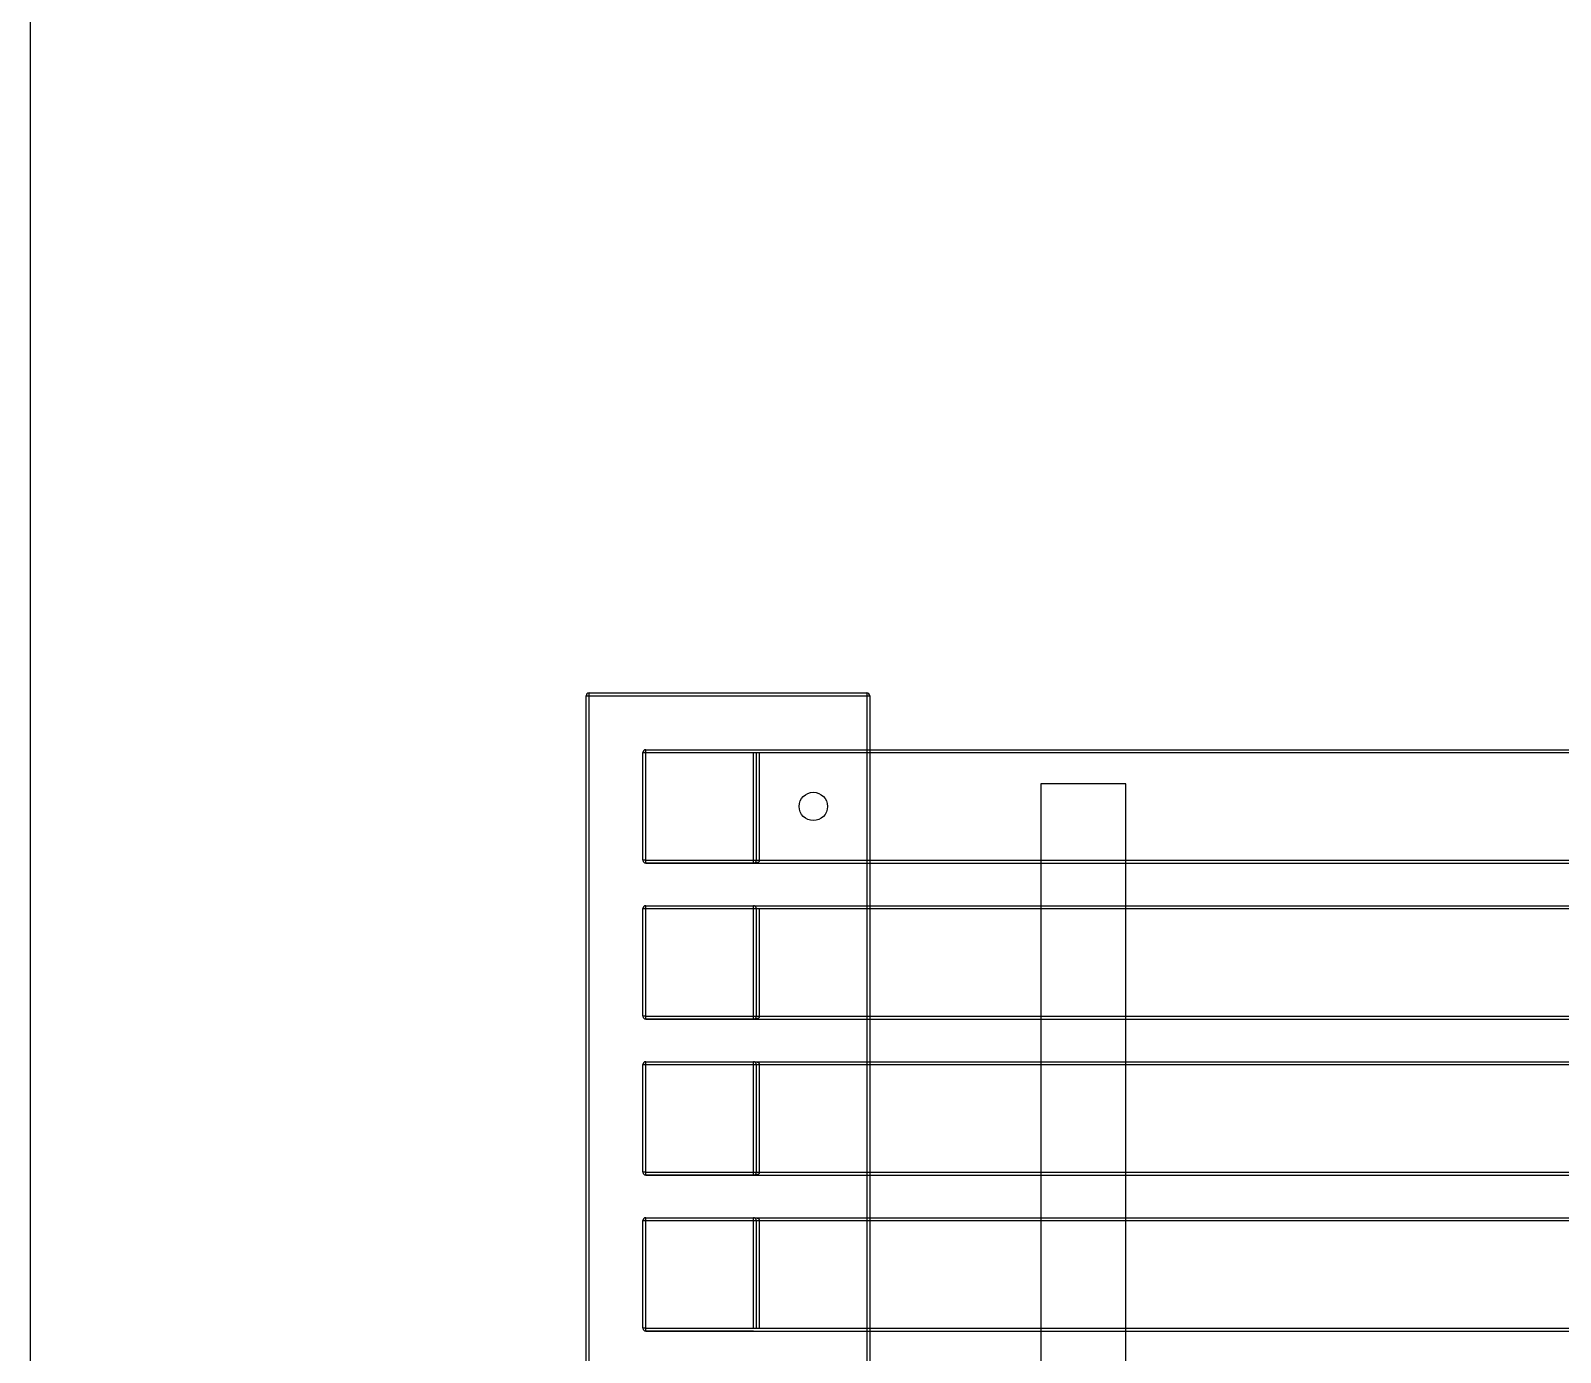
# Model space of a CAD drawing. Header units: millimetres. Extents: x 10366 to 13995, y 24552 to 29685.
# Drawn here: x 10366 to 10906, y 27563 to 28029 of the extents above; entities that cross this region are included whole.
import ezdxf

# ---------------------------------------------------------------- set-up
doc = ezdxf.new("R2010")
doc.units = ezdxf.units.MM
doc.header["$LTSCALE"] = 3
doc.layers.add('DomyÅ›lna', color=7, linetype='Continuous')
doc.layers.add('Hidden_lines', color=7, linetype='Continuous')

msp = doc.modelspace()

# ---------------------------------------------------------------- linework, layer by layer
msp.add_lwpolyline([(10366.2, 24552.48), (10366.2, 29684.64), (13995, 29684.64), (13995, 24552.48)], close=True)
at = {"layer": 'DomyÅ›lna'}
for p, q in [((10562.14, 27276.83), (10562.14, 27794.83)), ((10563.14, 27795.83), (10661.14, 27795.83)), ((10563.14, 27276.83), (10563.14, 27794.83)), ((10563.14, 27794.83), (10661.14, 27794.83)), ((10661.14, 27794.83), (10661.14, 27774.83)), ((10662.14, 27794.83), (10662.14, 27774.83)), ((10583.14, 27775.83), (12381.14, 27775.83)), ((10583.14, 27775.83), (10621.14, 27775.83)), ((10583.14, 27775.83), (10621.14, 27775.83)), ((10583.14, 27775.83), (12381.14, 27775.83)), ((10583.14, 27775.83), (12381.14, 27775.83)), ((10583.14, 27775.83), (10621.14, 27775.83)), ((10582.14, 27736.83), (10582.14, 27774.83)), ((10582.14, 27736.83), (10582.14, 27774.83)), ((10582.14, 27736.83), (10582.14, 27774.83)), ((10583.14, 27736.83), (10583.14, 27774.83)), ((10583.14, 27774.83), (12381.14, 27774.83)), ((10583.14, 27736.83), (10583.14, 27774.83)), ((10583.14, 27774.83), (12381.14, 27774.83)), ((10583.14, 27736.83), (10583.14, 27774.83)), ((10583.14, 27774.83), (12381.14, 27774.83)), ((10583.14, 27736.83), (12381.14, 27736.83)), ((10583.14, 27736.83), (12381.14, 27736.83)), ((10583.14, 27736.83), (12381.14, 27736.83)), ((10583.14, 27735.83), (12381.14, 27735.83)), ((10621.14, 27735.83), (10583.14, 27735.83)), ((10583.14, 27735.83), (12381.14, 27735.83)), ((10621.14, 27735.83), (10583.14, 27735.83)), ((10583.14, 27735.83), (12381.14, 27735.83)), ((10621.14, 27735.83), (10583.14, 27735.83)), ((10661.14, 27736.83), (10661.14, 27719.83)), ((10662.14, 27736.83), (10662.14, 27719.83)), ((10722.45, 27736.83), (10722.45, 27719.83)), ((10752.45, 27719.83), (10752.45, 27736.83)), ((10582.14, 27681.83), (10582.14, 27719.83)), ((10582.14, 27681.83), (10582.14, 27719.83)), ((10582.14, 27681.83), (10582.14, 27719.83)), ((10583.14, 27720.83), (12381.14, 27720.83)), ((10583.14, 27720.83), (10621.14, 27720.83)), ((10583.14, 27720.83), (12381.14, 27720.83)), ((10583.14, 27720.83), (10621.14, 27720.83)), ((10583.14, 27720.83), (10621.14, 27720.83)), ((10583.14, 27720.83), (12381.14, 27720.83)), ((10583.14, 27719.83), (12381.14, 27719.83)), ((10583.14, 27681.83), (10583.14, 27719.83)), ((10583.14, 27681.83), (10583.14, 27719.83)), ((10583.14, 27719.83), (12381.14, 27719.83)), ((10583.14, 27681.83), (10583.14, 27719.83)), ((10583.14, 27719.83), (12381.14, 27719.83)), ((10583.14, 27681.83), (12381.14, 27681.83)), ((10583.14, 27681.83), (12381.14, 27681.83)), ((10583.14, 27681.83), (12381.14, 27681.83)), ((10583.14, 27680.83), (12381.14, 27680.83)), ((10621.14, 27680.83), (10583.14, 27680.83)), ((10583.14, 27680.83), (12381.14, 27680.83)), ((10621.14, 27680.83), (10583.14, 27680.83)), ((10583.14, 27680.83), (12381.14, 27680.83)), ((10621.14, 27680.83), (10583.14, 27680.83)), ((10661.14, 27681.83), (10661.14, 27664.83)), ((10662.14, 27681.83), (10662.14, 27664.83)), ((10722.45, 27681.83), (10722.45, 27664.83)), ((10752.45, 27664.83), (10752.45, 27681.83)), ((10582.14, 27626.83), (10582.14, 27664.83)), ((10582.14, 27626.83), (10582.14, 27664.83)), ((10582.14, 27626.83), (10582.14, 27664.83)), ((10583.14, 27665.83), (12381.14, 27665.83)), ((10583.14, 27665.83), (10621.14, 27665.83)), ((10583.14, 27665.83), (12381.14, 27665.83)), ((10583.14, 27665.83), (10621.14, 27665.83)), ((10583.14, 27665.83), (12381.14, 27665.83)), ((10583.14, 27665.83), (10621.14, 27665.83)), ((10583.14, 27626.83), (10583.14, 27664.83)), ((10583.14, 27664.83), (12381.14, 27664.83)), ((10583.14, 27626.83), (10583.14, 27664.83)), ((10583.14, 27664.83), (12381.14, 27664.83)), ((10583.14, 27626.83), (10583.14, 27664.83)), ((10583.14, 27664.83), (12381.14, 27664.83)), ((10583.14, 27626.83), (12381.14, 27626.83)), ((10583.14, 27626.83), (12381.14, 27626.83)), ((10583.14, 27626.83), (12381.14, 27626.83)), ((10583.14, 27625.83), (12381.14, 27625.83)), ((10621.14, 27625.83), (10583.14, 27625.83)), ((10583.14, 27625.83), (12381.14, 27625.83)), ((10621.14, 27625.83), (10583.14, 27625.83)), ((10583.14, 27625.83), (12381.14, 27625.83)), ((10621.14, 27625.83), (10583.14, 27625.83)), ((10661.14, 27626.83), (10661.14, 27609.83)), ((10662.14, 27626.83), (10662.14, 27609.83)), ((10722.45, 27626.83), (10722.45, 27609.83)), ((10752.45, 27609.83), (10752.45, 27626.83)), ((10582.14, 27571.83), (10582.14, 27609.83)), ((10582.14, 27571.83), (10582.14, 27609.83)), ((10582.14, 27571.83), (10582.14, 27609.83)), ((10583.14, 27610.83), (12381.14, 27610.83)), ((10583.14, 27610.83), (10621.14, 27610.83)), ((10583.14, 27610.83), (12381.14, 27610.83)), ((10583.14, 27610.83), (10621.14, 27610.83)), ((10583.14, 27610.83), (12381.14, 27610.83)), ((10583.14, 27610.83), (10621.14, 27610.83)), ((10583.14, 27571.83), (10583.14, 27609.83)), ((10583.14, 27609.83), (12381.14, 27609.83)), ((10583.14, 27571.83), (10583.14, 27609.83)), ((10583.14, 27609.83), (12381.14, 27609.83)), ((10583.14, 27609.83), (12381.14, 27609.83)), ((10583.14, 27571.83), (10583.14, 27609.83)), ((10583.14, 27571.83), (12381.14, 27571.83)), ((10583.14, 27571.83), (12381.14, 27571.83)), ((10583.14, 27571.83), (12381.14, 27571.83)), ((10583.14, 27570.83), (12381.14, 27570.83)), ((10621.14, 27570.83), (10583.14, 27570.83)), ((10583.14, 27570.83), (12381.14, 27570.83)), ((10621.14, 27570.83), (10583.14, 27570.83)), ((10583.14, 27570.83), (12381.14, 27570.83)), ((10621.14, 27570.83), (10583.14, 27570.83)), ((10661.14, 27571.83), (10661.14, 27554.83)), ((10662.14, 27571.83), (10662.14, 27554.83)), ((10722.45, 27571.83), (10722.45, 27554.83)), ((10752.45, 27554.83), (10752.45, 27571.83))]:
    msp.add_line(p, q, dxfattribs=at)
for points in [[(10562.14, 27794.83, 0), (10562.14, 27794.83, 0), (10562.14, 27794.83, 0), (10562.14, 27794.83, 0), (10562.14, 27794.83, 0), (10562.14, 27794.83, 0), (10562.14, 27794.83, 0), (10562.14, 27794.83, 0), (10562.14, 27794.83, 0), (10562.14, 27794.83, 0), (10562.14, 27794.83, 0), (10562.14, 27794.83, 0), (10562.14, 27794.83, 0), (10562.14, 27794.83, 0), (10562.15, 27794.83, 0), (10562.17, 27794.83, 0), (10562.27, 27794.83, 0), (10563.14, 27794.83, 0)], [(10563.14, 27794.83, 0), (10563.14, 27795.83, 0)], [(10661.14, 27795.83, 0), (10661.14, 27795.83, 0), (10661.14, 27795.83, 0), (10661.14, 27795.83, 0), (10661.14, 27795.83, 0), (10661.14, 27795.83, 0), (10661.14, 27795.83, 0), (10661.14, 27795.83, 0), (10661.14, 27795.83, 0), (10661.14, 27795.83, 0), (10661.14, 27795.83, 0), (10661.14, 27795.83, 0), (10661.14, 27795.83, 0), (10661.14, 27795.83, 0), (10661.14, 27795.81, 0), (10661.14, 27795.71, 0), (10661.14, 27794.83, 0)], [(10661.14, 27794.83, 0), (10662.14, 27794.83, 0)], [(10583.14, 27774.83, 0), (10583.14, 27775.83, 0)], [(10583.14, 27774.83, 0), (10583.14, 27775.83, 0)], [(10583.14, 27774.83, 0), (10583.14, 27775.83, 0)], [(10582.14, 27774.83, 0), (10582.14, 27774.83, 0), (10582.14, 27774.83, 0), (10582.14, 27774.83, 0), (10582.14, 27774.83, 0), (10582.14, 27774.83, 0), (10582.14, 27774.83, 0), (10582.14, 27774.83, 0), (10582.14, 27774.83, 0), (10582.14, 27774.83, 0), (10582.14, 27774.83, 0), (10582.14, 27774.83, 0), (10582.14, 27774.83, 0), (10582.15, 27774.83, 0), (10582.17, 27774.83, 0), (10582.27, 27774.83, 0), (10583.14, 27774.83, 0)], [(10582.14, 27774.83, 0), (10582.14, 27774.83, 0), (10582.14, 27774.83, 0), (10582.14, 27774.83, 0), (10582.14, 27774.83, 0), (10582.14, 27774.83, 0), (10582.14, 27774.83, 0), (10582.14, 27774.83, 0), (10582.14, 27774.83, 0), (10582.14, 27774.83, 0), (10582.14, 27774.83, 0), (10582.14, 27774.83, 0), (10582.14, 27774.83, 0), (10582.15, 27774.83, 0), (10582.17, 27774.83, 0), (10582.27, 27774.83, 0), (10583.14, 27774.83, 0)], [(10582.14, 27774.83, 0), (10582.14, 27774.83, 0), (10582.14, 27774.83, 0), (10582.14, 27774.83, 0), (10582.14, 27774.83, 0), (10582.14, 27774.83, 0), (10582.14, 27774.83, 0), (10582.14, 27774.83, 0), (10582.14, 27774.83, 0), (10582.14, 27774.83, 0), (10582.14, 27774.83, 0), (10582.14, 27774.83, 0), (10582.14, 27774.83, 0), (10582.15, 27774.83, 0), (10582.17, 27774.83, 0), (10582.27, 27774.83, 0), (10583.14, 27774.83, 0)], [(10583.14, 27736.83, 0), (10582.14, 27736.83, 0)], [(10583.14, 27736.83, 0), (10582.14, 27736.83, 0)], [(10583.14, 27736.83, 0), (10582.14, 27736.83, 0)], [(10583.14, 27735.83, 0), (10583.14, 27735.83, 0), (10583.14, 27735.83, 0), (10583.14, 27735.83, 0), (10583.14, 27735.83, 0), (10583.14, 27735.83, 0), (10583.14, 27735.83, 0), (10583.14, 27735.83, 0), (10583.14, 27735.83, 0), (10583.14, 27735.83, 0), (10583.14, 27735.83, 0), (10583.14, 27735.83, 0), (10583.14, 27735.83, 0), (10583.14, 27735.84, 0), (10583.14, 27735.84, 0), (10583.14, 27735.86, 0), (10583.14, 27735.96, 0), (10583.14, 27736.83, 0)], [(10583.14, 27735.83, 0), (10583.14, 27735.83, 0), (10583.14, 27735.83, 0), (10583.14, 27735.83, 0), (10583.14, 27735.83, 0), (10583.14, 27735.83, 0), (10583.14, 27735.83, 0), (10583.14, 27735.83, 0), (10583.14, 27735.83, 0), (10583.14, 27735.83, 0), (10583.14, 27735.83, 0), (10583.14, 27735.83, 0), (10583.14, 27735.83, 0), (10583.14, 27735.84, 0), (10583.14, 27735.84, 0), (10583.14, 27735.86, 0), (10583.14, 27735.96, 0), (10583.14, 27736.83, 0)], [(10583.14, 27735.83, 0), (10583.14, 27735.83, 0), (10583.14, 27735.83, 0), (10583.14, 27735.83, 0), (10583.14, 27735.83, 0), (10583.14, 27735.83, 0), (10583.14, 27735.83, 0), (10583.14, 27735.83, 0), (10583.14, 27735.83, 0), (10583.14, 27735.83, 0), (10583.14, 27735.83, 0), (10583.14, 27735.83, 0), (10583.14, 27735.83, 0), (10583.14, 27735.84, 0), (10583.14, 27735.84, 0), (10583.14, 27735.86, 0), (10583.14, 27735.96, 0), (10583.14, 27736.83, 0)], [(10621.14, 27735.83, 0), (10621.26, 27735.84, 0), (10621.35, 27735.86, 0), (10621.49, 27735.9, 0), (10621.6, 27735.94, 0), (10621.69, 27736, 0), (10621.79, 27736.07, 0), (10621.86, 27736.13, 0), (10621.93, 27736.21, 0), (10622, 27736.32, 0), (10622.07, 27736.46, 0), (10622.1, 27736.54, 0), (10622.12, 27736.63, 0), (10622.14, 27736.73, 0), (10622.14, 27736.83, 0)], [(10621.14, 27735.83, 0), (10621.26, 27735.84, 0), (10621.35, 27735.86, 0), (10621.49, 27735.9, 0), (10621.6, 27735.94, 0), (10621.69, 27736, 0), (10621.79, 27736.07, 0), (10621.86, 27736.13, 0), (10621.93, 27736.21, 0), (10622, 27736.32, 0), (10622.07, 27736.46, 0), (10622.1, 27736.54, 0), (10622.12, 27736.63, 0), (10622.14, 27736.73, 0), (10622.14, 27736.83, 0)], [(10621.14, 27735.83, 0), (10621.26, 27735.84, 0), (10621.35, 27735.86, 0), (10621.49, 27735.9, 0), (10621.6, 27735.94, 0), (10621.69, 27736, 0), (10621.79, 27736.07, 0), (10621.86, 27736.13, 0), (10621.93, 27736.21, 0), (10622, 27736.32, 0), (10622.07, 27736.46, 0), (10622.1, 27736.54, 0), (10622.12, 27736.63, 0), (10622.14, 27736.73, 0), (10622.14, 27736.83, 0)], [(10582.14, 27719.83, 0), (10582.14, 27719.83, 0), (10582.14, 27719.83, 0), (10582.14, 27719.83, 0), (10582.14, 27719.83, 0), (10582.14, 27719.83, 0), (10582.14, 27719.83, 0), (10582.14, 27719.83, 0), (10582.14, 27719.83, 0), (10582.14, 27719.83, 0), (10582.14, 27719.83, 0), (10582.14, 27719.83, 0), (10582.14, 27719.83, 0), (10582.14, 27719.83, 0), (10582.15, 27719.83, 0), (10582.17, 27719.83, 0), (10582.27, 27719.83, 0), (10583.14, 27719.83, 0)], [(10582.14, 27719.83, 0), (10582.14, 27719.83, 0), (10582.14, 27719.83, 0), (10582.14, 27719.83, 0), (10582.14, 27719.83, 0), (10582.14, 27719.83, 0), (10582.14, 27719.83, 0), (10582.14, 27719.83, 0), (10582.14, 27719.83, 0), (10582.14, 27719.83, 0), (10582.14, 27719.83, 0), (10582.14, 27719.83, 0), (10582.14, 27719.83, 0), (10582.14, 27719.83, 0), (10582.15, 27719.83, 0), (10582.17, 27719.83, 0), (10582.27, 27719.83, 0), (10583.14, 27719.83, 0)], [(10582.14, 27719.83, 0), (10582.14, 27719.83, 0), (10582.14, 27719.83, 0), (10582.14, 27719.83, 0), (10582.14, 27719.83, 0), (10582.14, 27719.83, 0), (10582.14, 27719.83, 0), (10582.14, 27719.83, 0), (10582.14, 27719.83, 0), (10582.14, 27719.83, 0), (10582.14, 27719.83, 0), (10582.14, 27719.83, 0), (10582.14, 27719.83, 0), (10582.14, 27719.83, 0), (10582.15, 27719.83, 0), (10582.17, 27719.83, 0), (10582.27, 27719.83, 0), (10583.14, 27719.83, 0)], [(10583.14, 27719.83, 0), (10583.14, 27720.83, 0)], [(10583.14, 27719.83, 0), (10583.14, 27720.83, 0)], [(10583.14, 27719.83, 0), (10583.14, 27720.83, 0)], [(10622.14, 27719.83, 0), (10622.14, 27719.94, 0), (10622.12, 27720.04, 0), (10622.1, 27720.13, 0), (10622.07, 27720.21, 0), (10622, 27720.35, 0), (10621.93, 27720.45, 0), (10621.86, 27720.53, 0), (10621.74, 27720.64, 0), (10621.64, 27720.7, 0), (10621.55, 27720.75, 0), (10621.43, 27720.79, 0), (10621.31, 27720.82, 0), (10621.14, 27720.83, 0)], [(10622.14, 27719.83, 0), (10622.14, 27719.94, 0), (10622.12, 27720.04, 0), (10622.1, 27720.13, 0), (10622.07, 27720.21, 0), (10622, 27720.35, 0), (10621.93, 27720.45, 0), (10621.86, 27720.53, 0), (10621.74, 27720.64, 0), (10621.64, 27720.7, 0), (10621.55, 27720.75, 0), (10621.43, 27720.79, 0), (10621.31, 27720.82, 0), (10621.14, 27720.83, 0)], [(10622.14, 27719.83, 0), (10622.14, 27719.94, 0), (10622.12, 27720.04, 0), (10622.1, 27720.13, 0), (10622.07, 27720.21, 0), (10622, 27720.35, 0), (10621.93, 27720.45, 0), (10621.86, 27720.53, 0), (10621.74, 27720.64, 0), (10621.64, 27720.7, 0), (10621.55, 27720.75, 0), (10621.43, 27720.79, 0), (10621.31, 27720.82, 0), (10621.14, 27720.83, 0)], [(10583.14, 27681.83, 0), (10582.14, 27681.83, 0)], [(10583.14, 27681.83, 0), (10582.14, 27681.83, 0)], [(10583.14, 27681.83, 0), (10582.14, 27681.83, 0)], [(10583.14, 27680.83, 0), (10583.14, 27680.83, 0), (10583.14, 27680.83, 0), (10583.14, 27680.83, 0), (10583.14, 27680.83, 0), (10583.14, 27680.83, 0), (10583.14, 27680.83, 0), (10583.14, 27680.83, 0), (10583.14, 27680.83, 0), (10583.14, 27680.83, 0), (10583.14, 27680.83, 0), (10583.14, 27680.83, 0), (10583.14, 27680.83, 0), (10583.14, 27680.84, 0), (10583.14, 27680.84, 0), (10583.14, 27680.86, 0), (10583.14, 27680.96, 0), (10583.14, 27681.83, 0)], [(10583.14, 27680.83, 0), (10583.14, 27680.83, 0), (10583.14, 27680.83, 0), (10583.14, 27680.83, 0), (10583.14, 27680.83, 0), (10583.14, 27680.83, 0), (10583.14, 27680.83, 0), (10583.14, 27680.83, 0), (10583.14, 27680.83, 0), (10583.14, 27680.83, 0), (10583.14, 27680.83, 0), (10583.14, 27680.83, 0), (10583.14, 27680.83, 0), (10583.14, 27680.84, 0), (10583.14, 27680.84, 0), (10583.14, 27680.86, 0), (10583.14, 27680.96, 0), (10583.14, 27681.83, 0)], [(10583.14, 27680.83, 0), (10583.14, 27680.83, 0), (10583.14, 27680.83, 0), (10583.14, 27680.83, 0), (10583.14, 27680.83, 0), (10583.14, 27680.83, 0), (10583.14, 27680.83, 0), (10583.14, 27680.83, 0), (10583.14, 27680.83, 0), (10583.14, 27680.83, 0), (10583.14, 27680.83, 0), (10583.14, 27680.83, 0), (10583.14, 27680.83, 0), (10583.14, 27680.84, 0), (10583.14, 27680.84, 0), (10583.14, 27680.86, 0), (10583.14, 27680.96, 0), (10583.14, 27681.83, 0)], [(10621.14, 27680.83, 0), (10621.26, 27680.84, 0), (10621.35, 27680.86, 0), (10621.49, 27680.9, 0), (10621.6, 27680.94, 0), (10621.69, 27681, 0), (10621.79, 27681.07, 0), (10621.86, 27681.13, 0), (10621.93, 27681.21, 0), (10622, 27681.32, 0), (10622.07, 27681.46, 0), (10622.1, 27681.54, 0), (10622.12, 27681.63, 0), (10622.14, 27681.73, 0), (10622.14, 27681.83, 0)], [(10621.14, 27680.83, 0), (10621.26, 27680.84, 0), (10621.35, 27680.86, 0), (10621.49, 27680.9, 0), (10621.6, 27680.94, 0), (10621.69, 27681, 0), (10621.79, 27681.07, 0), (10621.86, 27681.13, 0), (10621.93, 27681.21, 0), (10622, 27681.32, 0), (10622.07, 27681.46, 0), (10622.1, 27681.54, 0), (10622.12, 27681.63, 0), (10622.14, 27681.73, 0), (10622.14, 27681.83, 0)], [(10621.14, 27680.83, 0), (10621.26, 27680.84, 0), (10621.35, 27680.86, 0), (10621.49, 27680.9, 0), (10621.6, 27680.94, 0), (10621.69, 27681, 0), (10621.79, 27681.07, 0), (10621.86, 27681.13, 0), (10621.93, 27681.21, 0), (10622, 27681.32, 0), (10622.07, 27681.46, 0), (10622.1, 27681.54, 0), (10622.12, 27681.63, 0), (10622.14, 27681.73, 0), (10622.14, 27681.83, 0)], [(10582.14, 27664.83, 0), (10582.14, 27664.83, 0), (10582.14, 27664.83, 0), (10582.14, 27664.83, 0), (10582.14, 27664.83, 0), (10582.14, 27664.83, 0), (10582.14, 27664.83, 0), (10582.14, 27664.83, 0), (10582.14, 27664.83, 0), (10582.14, 27664.83, 0), (10582.14, 27664.83, 0), (10582.14, 27664.83, 0), (10582.14, 27664.83, 0), (10582.14, 27664.83, 0), (10582.15, 27664.83, 0), (10582.17, 27664.83, 0), (10582.27, 27664.83, 0), (10583.14, 27664.83, 0)], [(10582.14, 27664.83, 0), (10582.14, 27664.83, 0), (10582.14, 27664.83, 0), (10582.14, 27664.83, 0), (10582.14, 27664.83, 0), (10582.14, 27664.83, 0), (10582.14, 27664.83, 0), (10582.14, 27664.83, 0), (10582.14, 27664.83, 0), (10582.14, 27664.83, 0), (10582.14, 27664.83, 0), (10582.14, 27664.83, 0), (10582.14, 27664.83, 0), (10582.14, 27664.83, 0), (10582.15, 27664.83, 0), (10582.17, 27664.83, 0), (10582.27, 27664.83, 0), (10583.14, 27664.83, 0)], [(10582.14, 27664.83, 0), (10582.14, 27664.83, 0), (10582.14, 27664.83, 0), (10582.14, 27664.83, 0), (10582.14, 27664.83, 0), (10582.14, 27664.83, 0), (10582.14, 27664.83, 0), (10582.14, 27664.83, 0), (10582.14, 27664.83, 0), (10582.14, 27664.83, 0), (10582.14, 27664.83, 0), (10582.14, 27664.83, 0), (10582.14, 27664.83, 0), (10582.14, 27664.83, 0), (10582.15, 27664.83, 0), (10582.17, 27664.83, 0), (10582.27, 27664.83, 0), (10583.14, 27664.83, 0)], [(10583.14, 27664.83, 0), (10583.14, 27665.83, 0)], [(10583.14, 27664.83, 0), (10583.14, 27665.83, 0)], [(10583.14, 27664.83, 0), (10583.14, 27665.83, 0)], [(10622.14, 27664.83, 0), (10622.14, 27664.94, 0), (10622.12, 27665.04, 0), (10622.1, 27665.13, 0), (10622.07, 27665.21, 0), (10622, 27665.35, 0), (10621.93, 27665.45, 0), (10621.86, 27665.53, 0), (10621.74, 27665.64, 0), (10621.64, 27665.7, 0), (10621.55, 27665.75, 0), (10621.43, 27665.79, 0), (10621.31, 27665.82, 0), (10621.14, 27665.83, 0)], [(10622.14, 27664.83, 0), (10622.14, 27664.94, 0), (10622.12, 27665.04, 0), (10622.1, 27665.13, 0), (10622.07, 27665.21, 0), (10622, 27665.35, 0), (10621.93, 27665.45, 0), (10621.86, 27665.53, 0), (10621.74, 27665.64, 0), (10621.64, 27665.7, 0), (10621.55, 27665.75, 0), (10621.43, 27665.79, 0), (10621.31, 27665.82, 0), (10621.14, 27665.83, 0)], [(10622.14, 27664.83, 0), (10622.14, 27664.94, 0), (10622.12, 27665.04, 0), (10622.1, 27665.13, 0), (10622.07, 27665.21, 0), (10622, 27665.35, 0), (10621.93, 27665.45, 0), (10621.86, 27665.53, 0), (10621.74, 27665.64, 0), (10621.64, 27665.7, 0), (10621.55, 27665.75, 0), (10621.43, 27665.79, 0), (10621.31, 27665.82, 0), (10621.14, 27665.83, 0)], [(10583.14, 27626.83, 0), (10582.14, 27626.83, 0)], [(10583.14, 27626.83, 0), (10582.14, 27626.83, 0)], [(10583.14, 27626.83, 0), (10582.14, 27626.83, 0)], [(10583.14, 27625.83, 0), (10583.14, 27625.83, 0), (10583.14, 27625.83, 0), (10583.14, 27625.83, 0), (10583.14, 27625.83, 0), (10583.14, 27625.83, 0), (10583.14, 27625.83, 0), (10583.14, 27625.83, 0), (10583.14, 27625.83, 0), (10583.14, 27625.83, 0), (10583.14, 27625.83, 0), (10583.14, 27625.83, 0), (10583.14, 27625.83, 0), (10583.14, 27625.84, 0), (10583.14, 27625.84, 0), (10583.14, 27625.86, 0), (10583.14, 27625.96, 0), (10583.14, 27626.83, 0)], [(10583.14, 27625.83, 0), (10583.14, 27625.83, 0), (10583.14, 27625.83, 0), (10583.14, 27625.83, 0), (10583.14, 27625.83, 0), (10583.14, 27625.83, 0), (10583.14, 27625.83, 0), (10583.14, 27625.83, 0), (10583.14, 27625.83, 0), (10583.14, 27625.83, 0), (10583.14, 27625.83, 0), (10583.14, 27625.83, 0), (10583.14, 27625.83, 0), (10583.14, 27625.84, 0), (10583.14, 27625.84, 0), (10583.14, 27625.86, 0), (10583.14, 27625.96, 0), (10583.14, 27626.83, 0)], [(10583.14, 27625.83, 0), (10583.14, 27625.83, 0), (10583.14, 27625.83, 0), (10583.14, 27625.83, 0), (10583.14, 27625.83, 0), (10583.14, 27625.83, 0), (10583.14, 27625.83, 0), (10583.14, 27625.83, 0), (10583.14, 27625.83, 0), (10583.14, 27625.83, 0), (10583.14, 27625.83, 0), (10583.14, 27625.83, 0), (10583.14, 27625.83, 0), (10583.14, 27625.84, 0), (10583.14, 27625.84, 0), (10583.14, 27625.86, 0), (10583.14, 27625.96, 0), (10583.14, 27626.83, 0)], [(10623.14, 27626.83, 0), (10623.13, 27626.63, 0), (10623.1, 27626.46, 0), (10623.07, 27626.39, 0), (10623.04, 27626.32, 0), (10623, 27626.26, 0), (10622.96, 27626.21, 0), (10622.92, 27626.17, 0), (10622.87, 27626.13, 0), (10622.81, 27626.1, 0), (10622.69, 27626.05, 0), (10622.56, 27626.01, 0), (10622.26, 27625.95, 0), (10621.14, 27625.83, 0)], [(10621.14, 27625.83, 0), (10621.26, 27625.84, 0), (10621.35, 27625.86, 0), (10621.49, 27625.9, 0), (10621.6, 27625.94, 0), (10621.69, 27626, 0), (10621.79, 27626.07, 0), (10621.86, 27626.13, 0), (10621.93, 27626.21, 0), (10622, 27626.32, 0), (10622.07, 27626.46, 0), (10622.1, 27626.54, 0), (10622.12, 27626.63, 0), (10622.14, 27626.73, 0), (10622.14, 27626.83, 0)], [(10623.14, 27626.83, 0), (10623.13, 27626.63, 0), (10623.1, 27626.46, 0), (10623.07, 27626.39, 0), (10623.04, 27626.32, 0), (10623, 27626.26, 0), (10622.96, 27626.21, 0), (10622.92, 27626.17, 0), (10622.87, 27626.13, 0), (10622.81, 27626.1, 0), (10622.69, 27626.05, 0), (10622.56, 27626.01, 0), (10622.26, 27625.95, 0), (10621.14, 27625.83, 0)], [(10621.14, 27625.83, 0), (10621.26, 27625.84, 0), (10621.35, 27625.86, 0), (10621.49, 27625.9, 0), (10621.6, 27625.94, 0), (10621.69, 27626, 0), (10621.79, 27626.07, 0), (10621.86, 27626.13, 0), (10621.93, 27626.21, 0), (10622, 27626.32, 0), (10622.07, 27626.46, 0), (10622.1, 27626.54, 0), (10622.12, 27626.63, 0), (10622.14, 27626.73, 0), (10622.14, 27626.83, 0)], [(10621.14, 27625.83, 0), (10621.26, 27625.84, 0), (10621.35, 27625.86, 0), (10621.49, 27625.9, 0), (10621.6, 27625.94, 0), (10621.69, 27626, 0), (10621.79, 27626.07, 0), (10621.86, 27626.13, 0), (10621.93, 27626.21, 0), (10622, 27626.32, 0), (10622.07, 27626.46, 0), (10622.1, 27626.54, 0), (10622.12, 27626.63, 0), (10622.14, 27626.73, 0), (10622.14, 27626.83, 0)], [(10623.14, 27626.83, 0), (10623.13, 27626.63, 0), (10623.1, 27626.46, 0), (10623.07, 27626.39, 0), (10623.04, 27626.32, 0), (10623, 27626.26, 0), (10622.96, 27626.21, 0), (10622.92, 27626.17, 0), (10622.87, 27626.13, 0), (10622.81, 27626.1, 0), (10622.69, 27626.05, 0), (10622.56, 27626.01, 0), (10622.26, 27625.95, 0), (10621.14, 27625.83, 0)], [(10582.14, 27609.83, 0), (10582.14, 27609.83, 0), (10582.14, 27609.83, 0), (10582.14, 27609.83, 0), (10582.14, 27609.83, 0), (10582.14, 27609.83, 0), (10582.14, 27609.83, 0), (10582.14, 27609.83, 0), (10582.14, 27609.83, 0), (10582.14, 27609.83, 0), (10582.14, 27609.83, 0), (10582.14, 27609.83, 0), (10582.14, 27609.83, 0), (10582.14, 27609.83, 0), (10582.15, 27609.83, 0), (10582.17, 27609.83, 0), (10582.27, 27609.83, 0), (10583.14, 27609.83, 0)], [(10582.14, 27609.83, 0), (10582.14, 27609.83, 0), (10582.14, 27609.83, 0), (10582.14, 27609.83, 0), (10582.14, 27609.83, 0), (10582.14, 27609.83, 0), (10582.14, 27609.83, 0), (10582.14, 27609.83, 0), (10582.14, 27609.83, 0), (10582.14, 27609.83, 0), (10582.14, 27609.83, 0), (10582.14, 27609.83, 0), (10582.14, 27609.83, 0), (10582.14, 27609.83, 0), (10582.15, 27609.83, 0), (10582.17, 27609.83, 0), (10582.27, 27609.83, 0), (10583.14, 27609.83, 0)], [(10582.14, 27609.83, 0), (10582.14, 27609.83, 0), (10582.14, 27609.83, 0), (10582.14, 27609.83, 0), (10582.14, 27609.83, 0), (10582.14, 27609.83, 0), (10582.14, 27609.83, 0), (10582.14, 27609.83, 0), (10582.14, 27609.83, 0), (10582.14, 27609.83, 0), (10582.14, 27609.83, 0), (10582.14, 27609.83, 0), (10582.14, 27609.83, 0), (10582.14, 27609.83, 0), (10582.15, 27609.83, 0), (10582.17, 27609.83, 0), (10582.27, 27609.83, 0), (10583.14, 27609.83, 0)], [(10583.14, 27609.83, 0), (10583.14, 27610.83, 0)], [(10583.14, 27609.83, 0), (10583.14, 27610.83, 0)], [(10583.14, 27609.83, 0), (10583.14, 27610.83, 0)], [(10583.14, 27571.83, 0), (10582.14, 27571.83, 0)], [(10583.14, 27571.83, 0), (10582.14, 27571.83, 0)], [(10583.14, 27571.83, 0), (10582.14, 27571.83, 0)], [(10583.14, 27570.83, 0), (10583.14, 27570.83, 0), (10583.14, 27570.83, 0), (10583.14, 27570.83, 0), (10583.14, 27570.83, 0), (10583.14, 27570.83, 0), (10583.14, 27570.83, 0), (10583.14, 27570.83, 0), (10583.14, 27570.83, 0), (10583.14, 27570.83, 0), (10583.14, 27570.83, 0), (10583.14, 27570.83, 0), (10583.14, 27570.84, 0), (10583.14, 27570.84, 0), (10583.14, 27570.86, 0), (10583.14, 27570.96, 0), (10583.14, 27571.83, 0)], [(10583.14, 27570.83, 0), (10583.14, 27570.83, 0), (10583.14, 27570.83, 0), (10583.14, 27570.83, 0), (10583.14, 27570.83, 0), (10583.14, 27570.83, 0), (10583.14, 27570.83, 0), (10583.14, 27570.83, 0), (10583.14, 27570.83, 0), (10583.14, 27570.83, 0), (10583.14, 27570.83, 0), (10583.14, 27570.83, 0), (10583.14, 27570.84, 0), (10583.14, 27570.84, 0), (10583.14, 27570.86, 0), (10583.14, 27570.96, 0), (10583.14, 27571.83, 0)], [(10583.14, 27570.83, 0), (10583.14, 27570.83, 0), (10583.14, 27570.83, 0), (10583.14, 27570.83, 0), (10583.14, 27570.83, 0), (10583.14, 27570.83, 0), (10583.14, 27570.83, 0), (10583.14, 27570.83, 0), (10583.14, 27570.83, 0), (10583.14, 27570.83, 0), (10583.14, 27570.83, 0), (10583.14, 27570.83, 0), (10583.14, 27570.84, 0), (10583.14, 27570.84, 0), (10583.14, 27570.86, 0), (10583.14, 27570.96, 0), (10583.14, 27571.83, 0)]]:
    msp.add_polyline3d(points, dxfattribs=at)
for centre, start, end in [((10563.14, 27794.83), 90, 180), ((10661.14, 27794.83), 0, 90), ((10583.14, 27774.83), 90, 180), ((10583.14, 27774.83), 90, 180), ((10583.14, 27774.83), 90, 180), ((10583.14, 27736.83), 180, 270), ((10583.14, 27736.83), 180, 270), ((10583.14, 27736.83), 180, 270), ((10583.14, 27719.83), 90, 180), ((10583.14, 27719.83), 90, 180), ((10583.14, 27719.83), 90, 180), ((10583.14, 27681.83), 180, 270), ((10583.14, 27681.83), 180, 270), ((10583.14, 27681.83), 180, 270), ((10583.14, 27664.83), 90, 180), ((10583.14, 27664.83), 90, 180), ((10583.14, 27664.83), 90, 180), ((10583.14, 27626.83), 180, 270), ((10583.14, 27626.83), 180, 270), ((10583.14, 27626.83), 180, 270), ((10583.14, 27609.83), 90, 180), ((10583.14, 27609.83), 90, 180), ((10583.14, 27609.83), 90, 180), ((10583.14, 27571.83), 180, 270), ((10583.14, 27571.83), 180, 270), ((10583.14, 27571.83), 180, 270)]:
    msp.add_arc(centre, 1, start, end, dxfattribs=at)
at = {"layer": 'Hidden_lines'}
for p, q in [((10621.14, 27736.83), (10621.14, 27774.83)), ((10621.14, 27736.83), (10621.14, 27774.83)), ((10621.14, 27736.83), (10621.14, 27774.83)), ((10621.14, 27736.83), (10621.14, 27774.83)), ((10622.14, 27774.83), (10622.14, 27736.83)), ((10622.14, 27774.83), (10622.14, 27736.83)), ((10622.14, 27774.83), (10622.14, 27736.83)), ((10623.14, 27774.83), (10623.14, 27736.83)), ((10623.14, 27774.83), (10623.14, 27736.83)), ((10623.14, 27774.83), (10623.14, 27736.83)), ((10661.14, 27774.83), (10661.14, 27736.83)), ((10662.14, 27774.83), (10662.14, 27736.83)), ((10722.45, 27763.83), (10722.45, 27736.83)), ((10752.45, 27763.83), (10722.45, 27763.83)), ((10752.45, 27736.83), (10752.45, 27763.83)), ((10621.14, 27681.83), (10621.14, 27719.83)), ((10621.14, 27681.83), (10621.14, 27719.83)), ((10621.14, 27681.83), (10621.14, 27719.83)), ((10621.14, 27681.83), (10621.14, 27719.83)), ((10622.14, 27719.83), (10622.14, 27681.83)), ((10622.14, 27719.83), (10622.14, 27681.83)), ((10622.14, 27719.83), (10622.14, 27681.83)), ((10623.14, 27719.83), (10623.14, 27681.83)), ((10623.14, 27719.83), (10623.14, 27681.83)), ((10623.14, 27719.83), (10623.14, 27681.83)), ((10661.14, 27719.83), (10661.14, 27681.83)), ((10662.14, 27719.83), (10662.14, 27681.83)), ((10722.45, 27719.83), (10722.45, 27681.83)), ((10752.45, 27681.83), (10752.45, 27719.83)), ((10621.14, 27626.83), (10621.14, 27664.83)), ((10621.14, 27626.83), (10621.14, 27664.83)), ((10621.14, 27626.83), (10621.14, 27664.83)), ((10621.14, 27626.83), (10621.14, 27664.83)), ((10622.14, 27664.83), (10622.14, 27626.83)), ((10622.14, 27664.83), (10622.14, 27626.83)), ((10622.14, 27664.83), (10622.14, 27626.83)), ((10623.14, 27664.83), (10623.14, 27626.83)), ((10623.14, 27664.83), (10623.14, 27626.83)), ((10623.14, 27664.83), (10623.14, 27626.83)), ((10661.14, 27664.83), (10661.14, 27626.83)), ((10662.14, 27664.83), (10662.14, 27626.83)), ((10722.45, 27664.83), (10722.45, 27626.83)), ((10752.45, 27626.83), (10752.45, 27664.83)), ((10621.14, 27571.83), (10621.14, 27609.83)), ((10621.14, 27571.83), (10621.14, 27609.83)), ((10621.14, 27571.83), (10621.14, 27609.83)), ((10621.14, 27571.83), (10621.14, 27609.83)), ((10622.14, 27609.83), (10622.14, 27571.83)), ((10622.14, 27609.83), (10622.14, 27571.83)), ((10622.14, 27609.83), (10622.14, 27571.83)), ((10623.14, 27609.83), (10623.14, 27571.83)), ((10623.14, 27609.83), (10623.14, 27571.83)), ((10623.14, 27609.83), (10623.14, 27571.83)), ((10661.14, 27609.83), (10661.14, 27571.83)), ((10662.14, 27609.83), (10662.14, 27571.83)), ((10722.45, 27609.83), (10722.45, 27571.83)), ((10752.45, 27571.83), (10752.45, 27609.83))]:
    msp.add_line(p, q, dxfattribs=at)
for points in [[(10623.14, 27736.83, 0), (10623.13, 27736.63, 0), (10623.1, 27736.46, 0), (10623.07, 27736.39, 0), (10623.04, 27736.32, 0), (10623, 27736.26, 0), (10622.96, 27736.21, 0), (10622.92, 27736.17, 0), (10622.87, 27736.13, 0), (10622.81, 27736.1, 0), (10622.69, 27736.05, 0), (10622.56, 27736.01, 0), (10622.26, 27735.95, 0), (10621.14, 27735.83, 0)], [(10621.14, 27735.83, 0), (10621.14, 27735.83, 0), (10621.14, 27735.83, 0), (10621.14, 27735.83, 0), (10621.14, 27735.83, 0), (10621.14, 27735.83, 0), (10621.14, 27735.83, 0), (10621.14, 27735.83, 0), (10621.14, 27735.83, 0), (10621.14, 27735.83, 0), (10621.14, 27735.83, 0), (10621.14, 27735.83, 0), (10621.14, 27735.83, 0), (10621.14, 27735.84, 0), (10621.14, 27735.84, 0), (10621.14, 27735.86, 0), (10621.14, 27735.96, 0), (10621.14, 27736.83, 0)], [(10623.14, 27736.83, 0), (10623.13, 27736.63, 0), (10623.1, 27736.46, 0), (10623.07, 27736.39, 0), (10623.04, 27736.32, 0), (10623, 27736.26, 0), (10622.96, 27736.21, 0), (10622.92, 27736.17, 0), (10622.87, 27736.13, 0), (10622.81, 27736.1, 0), (10622.69, 27736.05, 0), (10622.56, 27736.01, 0), (10622.26, 27735.95, 0), (10621.14, 27735.83, 0)], [(10621.14, 27735.83, 0), (10621.14, 27735.83, 0), (10621.14, 27735.83, 0), (10621.14, 27735.83, 0), (10621.14, 27735.83, 0), (10621.14, 27735.83, 0), (10621.14, 27735.83, 0), (10621.14, 27735.83, 0), (10621.14, 27735.83, 0), (10621.14, 27735.83, 0), (10621.14, 27735.83, 0), (10621.14, 27735.83, 0), (10621.14, 27735.83, 0), (10621.14, 27735.84, 0), (10621.14, 27735.84, 0), (10621.14, 27735.86, 0), (10621.14, 27735.96, 0), (10621.14, 27736.83, 0)], [(10623.14, 27736.83, 0), (10623.13, 27736.63, 0), (10623.1, 27736.46, 0), (10623.07, 27736.39, 0), (10623.04, 27736.32, 0), (10623, 27736.26, 0), (10622.96, 27736.21, 0), (10622.92, 27736.17, 0), (10622.87, 27736.13, 0), (10622.81, 27736.1, 0), (10622.69, 27736.05, 0), (10622.56, 27736.01, 0), (10622.26, 27735.95, 0), (10621.14, 27735.83, 0)], [(10621.14, 27735.83, 0), (10621.14, 27735.83, 0), (10621.14, 27735.83, 0), (10621.14, 27735.83, 0), (10621.14, 27735.83, 0), (10621.14, 27735.83, 0), (10621.14, 27735.83, 0), (10621.14, 27735.83, 0), (10621.14, 27735.83, 0), (10621.14, 27735.83, 0), (10621.14, 27735.83, 0), (10621.14, 27735.83, 0), (10621.14, 27735.83, 0), (10621.14, 27735.84, 0), (10621.14, 27735.84, 0), (10621.14, 27735.86, 0), (10621.14, 27735.96, 0), (10621.14, 27736.83, 0)], [(10621.14, 27735.83, 0), (10621.14, 27735.83, 0), (10621.14, 27735.83, 0), (10621.14, 27735.83, 0), (10621.14, 27735.83, 0), (10621.14, 27735.83, 0), (10621.14, 27735.83, 0), (10621.14, 27735.83, 0), (10621.14, 27735.83, 0), (10621.14, 27735.83, 0), (10621.14, 27735.83, 0), (10621.14, 27735.83, 0), (10621.14, 27735.83, 0), (10621.14, 27735.84, 0), (10621.14, 27735.84, 0), (10621.14, 27735.86, 0), (10621.14, 27735.96, 0), (10621.14, 27736.83, 0)], [(10621.14, 27719.83, 0), (10621.14, 27720.83, 0)], [(10621.14, 27719.83, 0), (10621.14, 27720.83, 0)], [(10621.14, 27719.83, 0), (10621.14, 27720.83, 0)], [(10621.14, 27719.83, 0), (10621.14, 27720.83, 0)], [(10623.14, 27681.83, 0), (10623.13, 27681.63, 0), (10623.1, 27681.46, 0), (10623.07, 27681.39, 0), (10623.04, 27681.32, 0), (10623, 27681.26, 0), (10622.96, 27681.21, 0), (10622.92, 27681.17, 0), (10622.87, 27681.13, 0), (10622.81, 27681.1, 0), (10622.69, 27681.05, 0), (10622.56, 27681.01, 0), (10622.26, 27680.95, 0), (10621.14, 27680.83, 0)], [(10621.14, 27680.83, 0), (10621.14, 27680.83, 0), (10621.14, 27680.83, 0), (10621.14, 27680.83, 0), (10621.14, 27680.83, 0), (10621.14, 27680.83, 0), (10621.14, 27680.83, 0), (10621.14, 27680.83, 0), (10621.14, 27680.83, 0), (10621.14, 27680.83, 0), (10621.14, 27680.83, 0), (10621.14, 27680.83, 0), (10621.14, 27680.83, 0), (10621.14, 27680.84, 0), (10621.14, 27680.84, 0), (10621.14, 27680.86, 0), (10621.14, 27680.96, 0), (10621.14, 27681.83, 0)], [(10623.14, 27681.83, 0), (10623.13, 27681.63, 0), (10623.1, 27681.46, 0), (10623.07, 27681.39, 0), (10623.04, 27681.32, 0), (10623, 27681.26, 0), (10622.96, 27681.21, 0), (10622.92, 27681.17, 0), (10622.87, 27681.13, 0), (10622.81, 27681.1, 0), (10622.69, 27681.05, 0), (10622.56, 27681.01, 0), (10622.26, 27680.95, 0), (10621.14, 27680.83, 0)], [(10621.14, 27680.83, 0), (10621.14, 27680.83, 0), (10621.14, 27680.83, 0), (10621.14, 27680.83, 0), (10621.14, 27680.83, 0), (10621.14, 27680.83, 0), (10621.14, 27680.83, 0), (10621.14, 27680.83, 0), (10621.14, 27680.83, 0), (10621.14, 27680.83, 0), (10621.14, 27680.83, 0), (10621.14, 27680.83, 0), (10621.14, 27680.83, 0), (10621.14, 27680.84, 0), (10621.14, 27680.84, 0), (10621.14, 27680.86, 0), (10621.14, 27680.96, 0), (10621.14, 27681.83, 0)], [(10623.14, 27681.83, 0), (10623.13, 27681.63, 0), (10623.1, 27681.46, 0), (10623.07, 27681.39, 0), (10623.04, 27681.32, 0), (10623, 27681.26, 0), (10622.96, 27681.21, 0), (10622.92, 27681.17, 0), (10622.87, 27681.13, 0), (10622.81, 27681.1, 0), (10622.69, 27681.05, 0), (10622.56, 27681.01, 0), (10622.26, 27680.95, 0), (10621.14, 27680.83, 0)], [(10621.14, 27680.83, 0), (10621.14, 27680.83, 0), (10621.14, 27680.83, 0), (10621.14, 27680.83, 0), (10621.14, 27680.83, 0), (10621.14, 27680.83, 0), (10621.14, 27680.83, 0), (10621.14, 27680.83, 0), (10621.14, 27680.83, 0), (10621.14, 27680.83, 0), (10621.14, 27680.83, 0), (10621.14, 27680.83, 0), (10621.14, 27680.83, 0), (10621.14, 27680.84, 0), (10621.14, 27680.84, 0), (10621.14, 27680.86, 0), (10621.14, 27680.96, 0), (10621.14, 27681.83, 0)], [(10621.14, 27680.83, 0), (10621.14, 27680.83, 0), (10621.14, 27680.83, 0), (10621.14, 27680.83, 0), (10621.14, 27680.83, 0), (10621.14, 27680.83, 0), (10621.14, 27680.83, 0), (10621.14, 27680.83, 0), (10621.14, 27680.83, 0), (10621.14, 27680.83, 0), (10621.14, 27680.83, 0), (10621.14, 27680.83, 0), (10621.14, 27680.83, 0), (10621.14, 27680.84, 0), (10621.14, 27680.84, 0), (10621.14, 27680.86, 0), (10621.14, 27680.96, 0), (10621.14, 27681.83, 0)], [(10621.14, 27665.83, 0), (10621.85, 27665.77, 0), (10622.49, 27665.67, 0), (10622.63, 27665.64, 0), (10622.75, 27665.59, 0), (10622.81, 27665.57, 0), (10622.87, 27665.53, 0), (10622.92, 27665.5, 0), (10622.96, 27665.45, 0), (10623, 27665.4, 0), (10623.04, 27665.35, 0), (10623.07, 27665.28, 0), (10623.1, 27665.21, 0), (10623.12, 27665.13, 0), (10623.13, 27665.04, 0), (10623.14, 27664.83, 0)], [(10621.14, 27664.83, 0), (10621.14, 27665.83, 0)], [(10621.14, 27665.83, 0), (10621.85, 27665.77, 0), (10622.49, 27665.67, 0), (10622.63, 27665.64, 0), (10622.75, 27665.59, 0), (10622.81, 27665.57, 0), (10622.87, 27665.53, 0), (10622.92, 27665.5, 0), (10622.96, 27665.45, 0), (10623, 27665.4, 0), (10623.04, 27665.35, 0), (10623.07, 27665.28, 0), (10623.1, 27665.21, 0), (10623.12, 27665.13, 0), (10623.13, 27665.04, 0), (10623.14, 27664.83, 0)], [(10621.14, 27664.83, 0), (10621.14, 27665.83, 0)], [(10621.14, 27664.83, 0), (10621.14, 27665.83, 0)], [(10621.14, 27665.83, 0), (10621.85, 27665.77, 0), (10622.49, 27665.67, 0), (10622.63, 27665.64, 0), (10622.75, 27665.59, 0), (10622.81, 27665.57, 0), (10622.87, 27665.53, 0), (10622.92, 27665.5, 0), (10622.96, 27665.45, 0), (10623, 27665.4, 0), (10623.04, 27665.35, 0), (10623.07, 27665.28, 0), (10623.1, 27665.21, 0), (10623.12, 27665.13, 0), (10623.13, 27665.04, 0), (10623.14, 27664.83, 0)], [(10621.14, 27664.83, 0), (10621.14, 27665.83, 0)], [(10621.14, 27625.83, 0), (10621.14, 27625.83, 0), (10621.14, 27625.83, 0), (10621.14, 27625.83, 0), (10621.14, 27625.83, 0), (10621.14, 27625.83, 0), (10621.14, 27625.83, 0), (10621.14, 27625.83, 0), (10621.14, 27625.83, 0), (10621.14, 27625.83, 0), (10621.14, 27625.83, 0), (10621.14, 27625.83, 0), (10621.14, 27625.83, 0), (10621.14, 27625.84, 0), (10621.14, 27625.84, 0), (10621.14, 27625.86, 0), (10621.14, 27625.96, 0), (10621.14, 27626.83, 0)], [(10621.14, 27625.83, 0), (10621.14, 27625.83, 0), (10621.14, 27625.83, 0), (10621.14, 27625.83, 0), (10621.14, 27625.83, 0), (10621.14, 27625.83, 0), (10621.14, 27625.83, 0), (10621.14, 27625.83, 0), (10621.14, 27625.83, 0), (10621.14, 27625.83, 0), (10621.14, 27625.83, 0), (10621.14, 27625.83, 0), (10621.14, 27625.83, 0), (10621.14, 27625.84, 0), (10621.14, 27625.84, 0), (10621.14, 27625.86, 0), (10621.14, 27625.96, 0), (10621.14, 27626.83, 0)], [(10621.14, 27625.83, 0), (10621.14, 27625.83, 0), (10621.14, 27625.83, 0), (10621.14, 27625.83, 0), (10621.14, 27625.83, 0), (10621.14, 27625.83, 0), (10621.14, 27625.83, 0), (10621.14, 27625.83, 0), (10621.14, 27625.83, 0), (10621.14, 27625.83, 0), (10621.14, 27625.83, 0), (10621.14, 27625.83, 0), (10621.14, 27625.83, 0), (10621.14, 27625.84, 0), (10621.14, 27625.84, 0), (10621.14, 27625.86, 0), (10621.14, 27625.96, 0), (10621.14, 27626.83, 0)], [(10621.14, 27625.83, 0), (10621.14, 27625.83, 0), (10621.14, 27625.83, 0), (10621.14, 27625.83, 0), (10621.14, 27625.83, 0), (10621.14, 27625.83, 0), (10621.14, 27625.83, 0), (10621.14, 27625.83, 0), (10621.14, 27625.83, 0), (10621.14, 27625.83, 0), (10621.14, 27625.83, 0), (10621.14, 27625.83, 0), (10621.14, 27625.83, 0), (10621.14, 27625.84, 0), (10621.14, 27625.84, 0), (10621.14, 27625.86, 0), (10621.14, 27625.96, 0), (10621.14, 27626.83, 0)], [(10622.14, 27609.83, 0), (10622.14, 27609.94, 0), (10622.12, 27610.04, 0), (10622.1, 27610.13, 0), (10622.07, 27610.21, 0), (10622, 27610.35, 0), (10621.93, 27610.45, 0), (10621.86, 27610.53, 0), (10621.74, 27610.64, 0), (10621.64, 27610.7, 0), (10621.55, 27610.75, 0), (10621.43, 27610.79, 0), (10621.31, 27610.82, 0), (10621.14, 27610.83, 0)], [(10621.14, 27610.83, 0), (10621.85, 27610.77, 0), (10622.49, 27610.67, 0), (10622.63, 27610.64, 0), (10622.75, 27610.59, 0), (10622.81, 27610.57, 0), (10622.87, 27610.53, 0), (10622.92, 27610.5, 0), (10622.96, 27610.45, 0), (10623, 27610.4, 0), (10623.04, 27610.35, 0), (10623.07, 27610.28, 0), (10623.1, 27610.21, 0), (10623.12, 27610.13, 0), (10623.13, 27610.04, 0), (10623.14, 27609.83, 0)], [(10621.14, 27609.83, 0), (10621.14, 27610.83, 0)], [(10621.14, 27610.83, 0), (10621.85, 27610.77, 0), (10622.49, 27610.67, 0), (10622.63, 27610.64, 0), (10622.75, 27610.59, 0), (10622.81, 27610.57, 0), (10622.87, 27610.53, 0), (10622.92, 27610.5, 0), (10622.96, 27610.45, 0), (10623, 27610.4, 0), (10623.04, 27610.35, 0), (10623.07, 27610.28, 0), (10623.1, 27610.21, 0), (10623.12, 27610.13, 0), (10623.13, 27610.04, 0), (10623.14, 27609.83, 0)], [(10622.14, 27609.83, 0), (10622.14, 27609.94, 0), (10622.12, 27610.04, 0), (10622.1, 27610.13, 0), (10622.07, 27610.21, 0), (10622, 27610.35, 0), (10621.93, 27610.45, 0), (10621.86, 27610.53, 0), (10621.74, 27610.64, 0), (10621.64, 27610.7, 0), (10621.55, 27610.75, 0), (10621.43, 27610.79, 0), (10621.31, 27610.82, 0), (10621.14, 27610.83, 0)], [(10621.14, 27609.83, 0), (10621.14, 27610.83, 0)], [(10622.14, 27609.83, 0), (10622.14, 27609.94, 0), (10622.12, 27610.04, 0), (10622.1, 27610.13, 0), (10622.07, 27610.21, 0), (10622, 27610.35, 0), (10621.93, 27610.45, 0), (10621.86, 27610.53, 0), (10621.74, 27610.64, 0), (10621.64, 27610.7, 0), (10621.55, 27610.75, 0), (10621.43, 27610.79, 0), (10621.31, 27610.82, 0), (10621.14, 27610.83, 0)], [(10621.14, 27610.83, 0), (10621.85, 27610.77, 0), (10622.49, 27610.67, 0), (10622.63, 27610.64, 0), (10622.75, 27610.59, 0), (10622.81, 27610.57, 0), (10622.87, 27610.53, 0), (10622.92, 27610.5, 0), (10622.96, 27610.45, 0), (10623, 27610.4, 0), (10623.04, 27610.35, 0), (10623.07, 27610.28, 0), (10623.1, 27610.21, 0), (10623.12, 27610.13, 0), (10623.13, 27610.04, 0), (10623.14, 27609.83, 0)], [(10621.14, 27609.83, 0), (10621.14, 27610.83, 0)], [(10621.14, 27609.83, 0), (10621.14, 27610.83, 0)]]:
    msp.add_polyline3d(points, dxfattribs=at)
msp.add_circle((10642.26, 27755.83), 5, dxfattribs=at)

doc.saveas('drawing.dxf')
